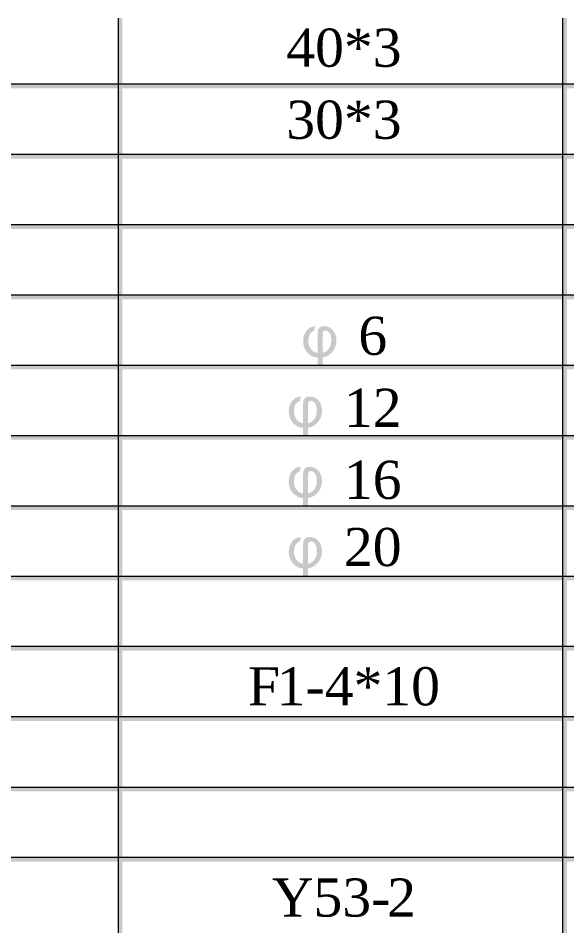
# Model space of a CAD drawing. Header units: millimetres. Extents: x 0 to 169, y 38 to 258.
# Drawn here: x 42.4 to 82.7, y 147.5 to 214.1 of the extents above; entities that cross this region are included whole.
import ezdxf

# ---------------------------------------------------------------- set-up
doc = ezdxf.new("R2010")
doc.units = ezdxf.units.MM

msp = doc.modelspace()

# ---------------------------------------------------------------- hatches: boundary and pattern name
h = msp.add_hatch(color=0)
h.dxf.hatch_style = 2
h.paths.add_polyline_path([(49.748722, 38.360615), (50.087385, 38.360615), (50.087385, 214.153309), (49.748722, 214.153309)])
h = msp.add_hatch(color=0)
h.dxf.hatch_style = 2
h.paths.add_polyline_path([(82.398306, 38.360615), (82.736969, 38.360615), (82.736969, 214.153309), (82.398306, 214.153309)])
h = msp.add_hatch(color=0)
h.dxf.hatch_style = 2
h.paths.add_polyline_path([(0.338667, 208.988642), (168.994667, 208.988642), (168.994667, 209.327305), (0.338667, 209.327305)])
h = msp.add_hatch(color=0)
h.dxf.hatch_style = 2
h.paths.add_polyline_path([(0.338667, 203.823976), (168.994667, 203.823976), (168.994667, 204.162639), (0.338667, 204.162639)])
h = msp.add_hatch(color=0)
h.dxf.hatch_style = 2
h.paths.add_polyline_path([(0.338667, 198.659309), (168.994667, 198.659309), (168.994667, 198.997972), (0.338667, 198.997972)])
h = msp.add_hatch(color=0)
h.dxf.hatch_style = 2
h.paths.add_polyline_path([(0.338667, 193.494642), (168.994667, 193.494642), (168.994667, 193.833305), (0.338667, 193.833305)])
h = msp.add_hatch(color=0)
h.paths.add_polyline_path([(64.252078, 191.499243), (64.18042, 191.179538), (63.992318, 191.077133), (63.857959, 190.9184), (63.777344, 190.702823), (63.750472, 190.429885), (63.760894, 190.272875), (63.792502, 190.12465), (63.845815, 189.985726), (63.921349, 189.856622), (64.015228, 189.743106), (64.130811, 189.651294), (64.267064, 189.58222), (64.422955, 189.536917), (64.422955, 190.898418), (64.431223, 191.091344), (64.456028, 191.23466), (64.507015, 191.341458), (64.599344, 191.427585), (64.727501, 191.484774), (64.897, 191.504755), (65.038593, 191.496659), (65.165717, 191.47306), (65.278372, 191.434992), (65.376557, 191.383488), (65.546056, 191.231215), (65.69075, 191.008661), (65.785146, 190.738566), (65.81753, 190.451934), (65.792725, 190.203887), (65.718311, 189.95584), (65.586019, 189.716751), (65.387582, 189.498332), (65.263558, 189.40006), (65.122998, 189.319876), (64.965902, 189.257261), (64.792269, 189.2117), (64.792269, 188.41795), (64.422955, 188.41795), (64.422955, 189.2117), (64.235025, 189.232456), (64.052263, 189.295071), (63.875701, 189.40006), (63.706375, 189.547941), (63.558494, 189.726569), (63.453505, 189.931036), (63.39089, 190.160307), (63.370134, 190.413349), (63.38667, 190.645893), (63.43628, 190.855699), (63.518962, 191.042768), (63.634717, 191.207099), (63.773038, 191.337237), (63.922727, 191.429652), (64.082752, 191.483826)])
h.paths.add_polyline_path([(64.792269, 189.553453), (64.919479, 189.586612), (65.036871, 189.645093), (65.144961, 189.729411), (65.244266, 189.840085), (65.324709, 189.973496), (65.383447, 190.126028), (65.419449, 190.298197), (65.431679, 190.490519), (65.422549, 190.660879), (65.39585, 190.807468), (65.352614, 190.929252), (65.293875, 191.025198), (65.222648, 191.098406), (65.14987, 191.151977), (65.076059, 191.184878), (65.001731, 191.196075), (64.905268, 191.176093), (64.841878, 191.118905), (64.820174, 191.070415), (64.804671, 190.999704), (64.79537, 190.90729), (64.792269, 190.793688)])
h = msp.add_hatch(color=0)
h.dxf.hatch_style = 2
h.paths.add_polyline_path([(0.338667, 188.329976), (168.994667, 188.329976), (168.994667, 188.668639), (0.338667, 188.668639)])
h = msp.add_hatch(color=0)
h.paths.add_polyline_path([(63.193745, 186.334576), (63.122087, 186.014872), (62.933985, 185.912466), (62.799626, 185.753733), (62.719011, 185.538156), (62.692139, 185.265219), (62.70256, 185.108209), (62.734169, 184.959983), (62.787482, 184.82106), (62.863016, 184.691955), (62.956894, 184.578439), (63.072477, 184.486627), (63.208731, 184.417553), (63.364622, 184.37225), (63.364622, 185.733752), (63.37289, 185.926677), (63.397694, 186.069993), (63.448682, 186.176791), (63.54101, 186.262918), (63.669168, 186.320107), (63.838667, 186.340089), (63.98026, 186.331993), (64.107384, 186.308394), (64.220039, 186.270325), (64.318224, 186.218821), (64.487723, 186.066548), (64.632417, 185.843995), (64.726812, 185.573899), (64.759196, 185.287267), (64.734391, 185.03922), (64.659977, 184.791174), (64.527686, 184.552084), (64.329248, 184.333665), (64.205225, 184.235394), (64.064665, 184.155209), (63.907569, 184.092594), (63.733936, 184.047033), (63.733936, 183.253283), (63.364622, 183.253283), (63.364622, 184.047033), (63.176692, 184.06779), (62.993929, 184.130404), (62.817368, 184.235394), (62.648042, 184.383274), (62.500161, 184.561903), (62.395172, 184.766369), (62.332557, 184.99564), (62.3118, 185.248682), (62.328337, 185.481226), (62.377946, 185.691033), (62.460628, 185.878101), (62.576384, 186.042432), (62.714704, 186.172571), (62.864394, 186.264985), (63.024418, 186.31916)])
h.paths.add_polyline_path([(63.733936, 184.388786), (63.861146, 184.421946), (63.978538, 184.480426), (64.086627, 184.564745), (64.185932, 184.675418), (64.266375, 184.80883), (64.325114, 184.961361), (64.361115, 185.13353), (64.373345, 185.325852), (64.364216, 185.496212), (64.337516, 185.642801), (64.294281, 185.764585), (64.235542, 185.860531), (64.164314, 185.93374), (64.091537, 185.987311), (64.017726, 186.020211), (63.943398, 186.031408), (63.846935, 186.011426), (63.783545, 185.954238), (63.761841, 185.905748), (63.746338, 185.835038), (63.737036, 185.742623), (63.733936, 185.629021)])
h = msp.add_hatch(color=0)
h.dxf.hatch_style = 2
h.paths.add_polyline_path([(0.338667, 183.165309), (168.994667, 183.165309), (168.994667, 183.503983), (0.338667, 183.503983)])
h = msp.add_hatch(color=0)
h.paths.add_polyline_path([(63.193745, 181.16991), (63.122087, 180.850205), (62.933985, 180.747799), (62.799626, 180.589067), (62.719011, 180.37349), (62.692139, 180.100552), (62.70256, 179.943542), (62.734169, 179.795317), (62.787482, 179.656393), (62.863016, 179.527288), (62.956894, 179.413772), (63.072477, 179.321961), (63.208731, 179.252886), (63.364622, 179.207583), (63.364622, 180.569085), (63.37289, 180.76201), (63.397694, 180.905326), (63.448682, 181.012124), (63.54101, 181.098252), (63.669168, 181.15544), (63.838667, 181.175422), (63.98026, 181.167326), (64.107384, 181.143727), (64.220039, 181.105659), (64.318224, 181.054155), (64.487723, 180.901881), (64.632417, 180.679328), (64.726812, 180.409233), (64.759196, 180.122601), (64.734391, 179.874554), (64.659977, 179.626507), (64.527686, 179.387417), (64.329248, 179.168998), (64.205225, 179.070727), (64.064665, 178.990542), (63.907569, 178.927928), (63.733936, 178.882366), (63.733936, 178.088616), (63.364622, 178.088616), (63.364622, 178.882366), (63.176692, 178.903123), (62.993929, 178.965738), (62.817368, 179.070727), (62.648042, 179.218608), (62.500161, 179.397236), (62.395172, 179.601702), (62.332557, 179.830973), (62.3118, 180.084016), (62.328337, 180.31656), (62.377946, 180.526366), (62.460628, 180.713435), (62.576384, 180.877766), (62.714704, 181.007904), (62.864394, 181.100319), (63.024418, 181.154493)])
h.paths.add_polyline_path([(63.733936, 179.22412), (63.861146, 179.257279), (63.978538, 179.315759), (64.086627, 179.400078), (64.185932, 179.510752), (64.266375, 179.644163), (64.325114, 179.796695), (64.361115, 179.968863), (64.373345, 180.161186), (64.364216, 180.331546), (64.337516, 180.478135), (64.294281, 180.599919), (64.235542, 180.695865), (64.164314, 180.769073), (64.091537, 180.822644), (64.017726, 180.855545), (63.943398, 180.866741), (63.846935, 180.84676), (63.783545, 180.789571), (63.761841, 180.741081), (63.746338, 180.670371), (63.737036, 180.577956), (63.733936, 180.464354)])
h = msp.add_hatch(color=0)
h.dxf.hatch_style = 2
h.paths.add_polyline_path([(0.338667, 178.000642), (168.994667, 178.000642), (168.994667, 178.339305), (0.338667, 178.339305)])
h = msp.add_hatch(color=0)
h.paths.add_polyline_path([(63.193745, 176.005243), (63.122087, 175.685538), (62.933985, 175.583133), (62.799626, 175.4244), (62.719011, 175.208823), (62.692139, 174.935885), (62.70256, 174.778875), (62.734169, 174.63065), (62.787482, 174.491726), (62.863016, 174.362622), (62.956894, 174.249106), (63.072477, 174.157294), (63.208731, 174.08822), (63.364622, 174.042917), (63.364622, 175.404418), (63.37289, 175.597344), (63.397694, 175.74066), (63.448682, 175.847458), (63.54101, 175.933585), (63.669168, 175.990774), (63.838667, 176.010755), (63.98026, 176.002659), (64.107384, 175.97906), (64.220039, 175.940992), (64.318224, 175.889488), (64.487723, 175.737215), (64.632417, 175.514661), (64.726812, 175.244566), (64.759196, 174.957934), (64.734391, 174.709887), (64.659977, 174.46184), (64.527686, 174.222751), (64.329248, 174.004332), (64.205225, 173.90606), (64.064665, 173.825876), (63.907569, 173.763261), (63.733936, 173.7177), (63.733936, 172.92395), (63.364622, 172.92395), (63.364622, 173.7177), (63.176692, 173.738456), (62.993929, 173.801071), (62.817368, 173.90606), (62.648042, 174.053941), (62.500161, 174.232569), (62.395172, 174.437036), (62.332557, 174.666307), (62.3118, 174.919349), (62.328337, 175.151893), (62.377946, 175.361699), (62.460628, 175.548768), (62.576384, 175.713099), (62.714704, 175.843237), (62.864394, 175.935652), (63.024418, 175.989826)])
h.paths.add_polyline_path([(63.733936, 174.059453), (63.861146, 174.092612), (63.978538, 174.151093), (64.086627, 174.235411), (64.185932, 174.346085), (64.266375, 174.479496), (64.325114, 174.632028), (64.361115, 174.804197), (64.373345, 174.996519), (64.364216, 175.166879), (64.337516, 175.313468), (64.294281, 175.435252), (64.235542, 175.531198), (64.164314, 175.604406), (64.091537, 175.657977), (64.017726, 175.690878), (63.943398, 175.702075), (63.846935, 175.682093), (63.783545, 175.624905), (63.761841, 175.576415), (63.746338, 175.505704), (63.737036, 175.41329), (63.733936, 175.299687)])
h = msp.add_hatch(color=0)
h.dxf.hatch_style = 2
h.paths.add_polyline_path([(0.338667, 172.835976), (168.994667, 172.835976), (168.994667, 173.174649), (0.338667, 173.174649)])
h = msp.add_hatch(color=0)
h.dxf.hatch_style = 2
h.paths.add_polyline_path([(0.338667, 167.671309), (168.994667, 167.671309), (168.994667, 168.009972), (0.338667, 168.009972)])
h = msp.add_hatch(color=0)
h.dxf.hatch_style = 2
h.paths.add_polyline_path([(0.338667, 162.499587), (168.994667, 162.499587), (168.994667, 162.846713), (0.338667, 162.846713)])
h = msp.add_hatch(color=0)
h.dxf.hatch_style = 2
h.paths.add_polyline_path([(0.338667, 157.33492), (168.994667, 157.33492), (168.994667, 157.673594), (0.338667, 157.673594)])
h = msp.add_hatch(color=0)
h.dxf.hatch_style = 2
h.paths.add_polyline_path([(0.338667, 152.170253), (168.994667, 152.170253), (168.994667, 152.508917), (0.338667, 152.508917)])

# ---------------------------------------------------------------- linework, layer by layer
at = {"color": 0, "lineweight": 0}
for points in [[(49.769889, 214.132142), (49.769889, 38.381781)], [(82.419472, 214.132142), (82.419472, 38.381781)], [(0.359833, 209.306142), (168.9735, 209.306142)], [(0.359833, 204.141476), (168.9735, 204.141476)], [(0.359833, 198.976809), (168.9735, 198.976809)], [(0.359833, 193.812142), (168.9735, 193.812142)], [(0.359833, 188.647476), (168.9735, 188.647476)], [(0.359833, 183.482809), (168.9735, 183.482809)], [(0.359833, 178.318142), (168.9735, 178.318142)], [(0.359833, 173.153476), (168.9735, 173.153476)], [(0.359833, 167.988809), (168.9735, 167.988809)], [(0.359833, 162.824142), (168.9735, 162.824142)], [(0.359833, 157.65242), (168.9735, 157.65242)], [(0.359833, 152.487753), (168.9735, 152.487753)]]:
    msp.add_lwpolyline(points, dxfattribs=at)

# ---------------------------------------------------------------- texts
at = {"color": 0, "char_height": 2.802467, "attachment_point": 1}
for s, insert in [('{\\fTimes New Roman|b0|i0|c0;40*3}', (62.131222, 213.375081)), ('{\\fTimes New Roman|b0|i0|c0;30*3}', (62.131222, 208.083415)), ('{\\fTimes New Roman|b0|i0|c0;6}', (67.422889, 192.208415)), ('{\\fTimes New Roman|b0|i0|c0;12}', (66.364556, 186.916748)), ('{\\fTimes New Roman|b0|i0|c0;16}', (66.364556, 181.625081)), ('{\\fTimes New Roman|b0|i0|c0;20}', (66.364556, 176.686192)), ('{\\fTimes New Roman|b0|i0|c0;F}', (59.309, 166.455637)), ('{\\fTimes New Roman|b0|i0|c0;1-}', (61.425667, 166.455637)), ('{\\fTimes New Roman|b0|i0|c0;4*10}', (64.953444, 166.455637)), ('{\\fTimes New Roman|b0|i0|c0;Y53-}', (61.072889, 150.933415)), ('{\\fTimes New Roman|b0|i0|c0;2}', (69.539556, 150.933415))]:
    msp.add_mtext(s, dxfattribs=dict(at, insert=insert))

doc.saveas('drawing.dxf')
